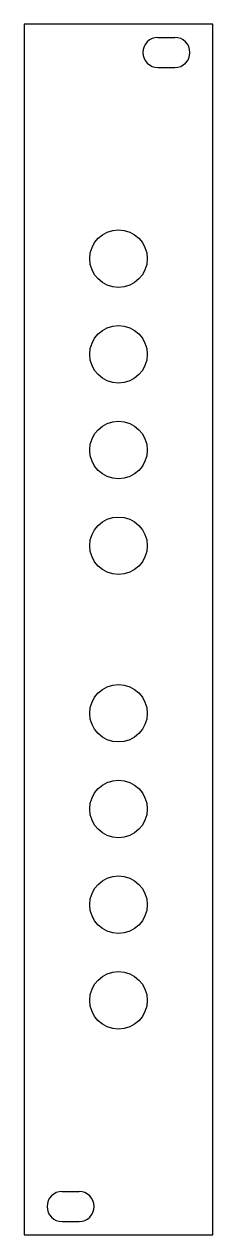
# Model space of a CAD drawing. Extents: x 0 to 20, y 0 to 128.
import ezdxf

# ---------------------------------------------------------------- set-up
doc = ezdxf.new("R2010")
doc.units = 0
doc.layers.add('Sketch', color=7, linetype='CONTINUOUS')

msp = doc.modelspace()

# ---------------------------------------------------------------- linework, layer by layer
at = {"layer": 'Sketch'}
for p, q in [((20, 128.5), (0, 128.5)), ((0, 128.5), (0, 0)), ((20, 0), (20, 128.5)), ((14.18, 127.1), (15.98, 127.1)), ((14.18, 123.9), (15.98, 123.9)), ((4.02, 4.6), (5.82, 4.6)), ((4.02, 1.4), (5.82, 1.4)), ((0, 0), (20, 0))]:
    msp.add_line(p, q, dxfattribs=at)
for centre in [(10, 103.62), (10, 93.46), (10, 83.3), (10, 73.14), (10, 55.36), (10, 45.2), (10, 35.04), (10, 24.88)]:
    msp.add_circle(centre, 3.05, dxfattribs=at)
for centre, start, end in [((14.18, 125.5), 90, -90), ((15.98, 125.5), -90, 90), ((4.02, 3), 90, -90), ((5.82, 3), -90, 90)]:
    msp.add_arc(centre, 1.6, start, end, dxfattribs=at)

doc.saveas('drawing.dxf')
